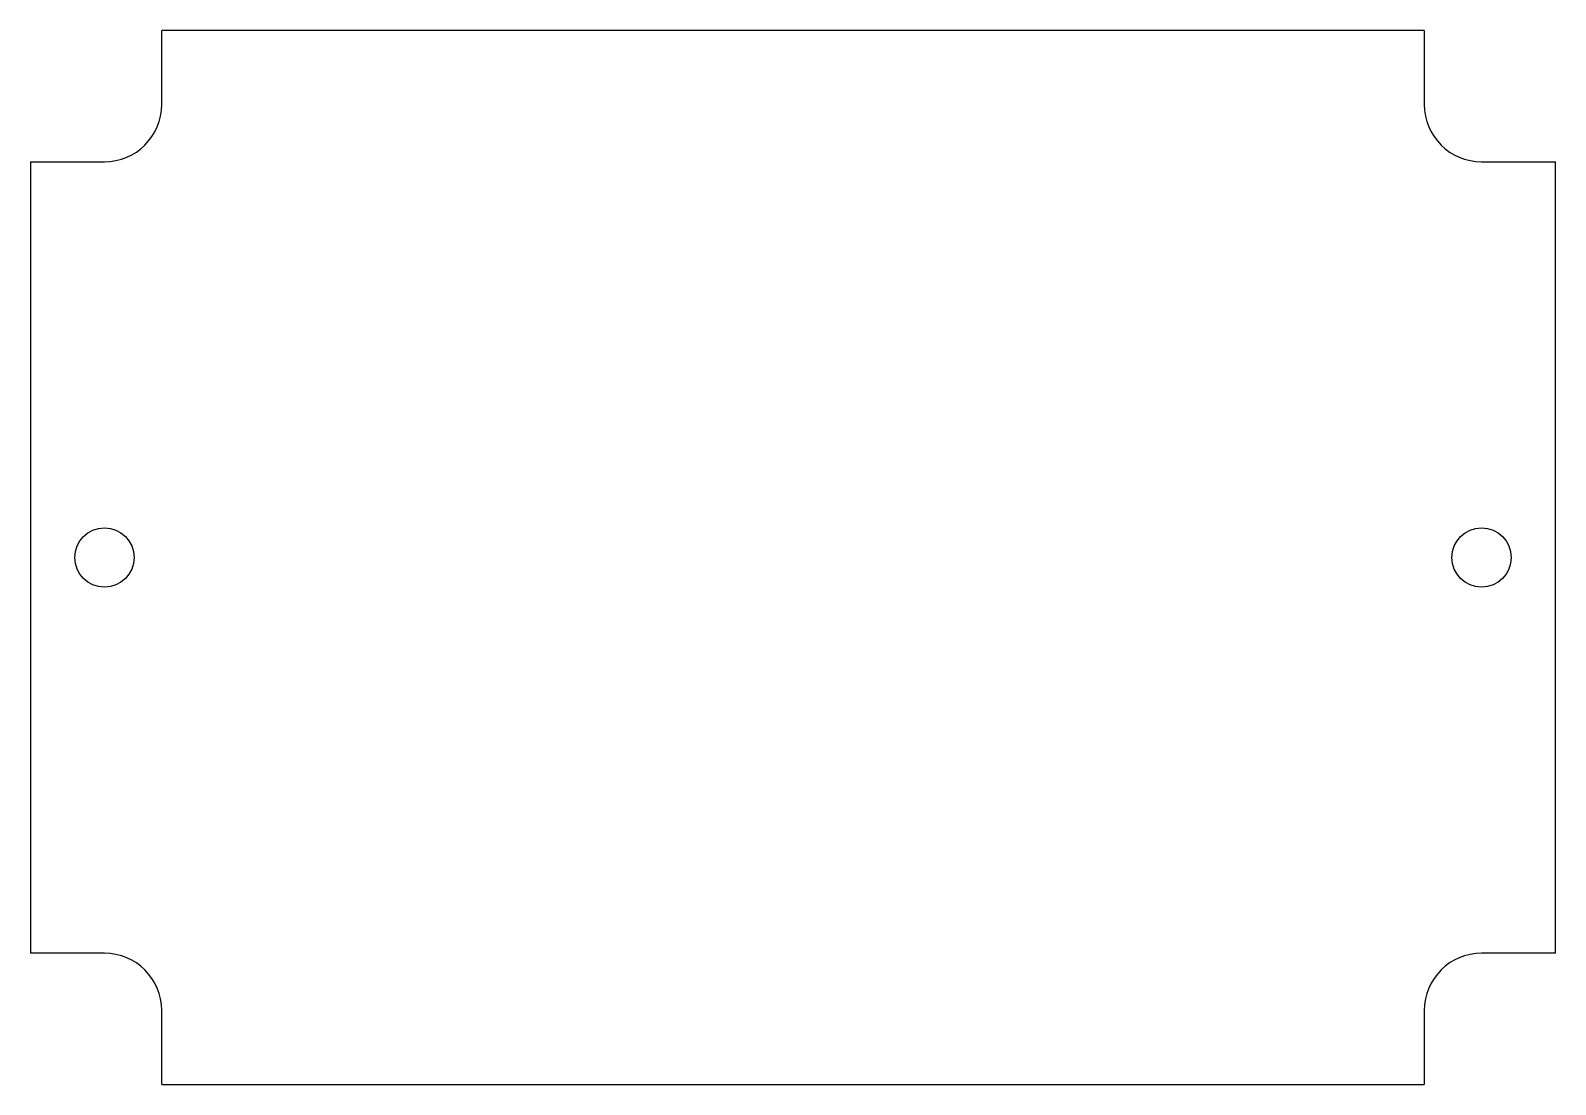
# Model space of a CAD drawing. Header units: inches. Extents: x 160.4 to 242.9, y 2.7 to 59.7.
import ezdxf

# ---------------------------------------------------------------- set-up
doc = ezdxf.new("R2010")
doc.units = ezdxf.units.IN
doc.header["$MEASUREMENT"] = 0

msp = doc.modelspace()

# ---------------------------------------------------------------- linework, layer by layer
for p, q in [((167.502, 55.656, 7), (167.502, 59.656, 7)), ((235.802, 59.656, 7), (167.502, 59.656, 7)), ((235.802, 59.656, 7), (235.802, 55.656, 7)), ((160.402, 52.556, 7), (164.402, 52.556, 7)), ((160.402, 52.556, 7), (160.402, 9.756, 7)), ((238.902, 52.556, 7), (242.902, 52.556, 7)), ((242.902, 9.756, 7), (242.902, 52.556, 7)), ((164.402, 9.756, 7), (160.402, 9.756, 7)), ((242.902, 9.756, 7), (238.902, 9.756, 7)), ((167.502, 2.656, 7), (167.502, 6.656, 7)), ((235.802, 6.656, 7), (235.802, 2.656, 7)), ((167.502, 2.656, 7), (235.802, 2.656, 7))]:
    msp.add_line(p, q)
for centre in [(164.402, 31.156, 7), (238.902, 31.156, 7)]:
    msp.add_circle(centre, 1.6)
for centre, start, end in [((164.402, 55.656, 7), 270, 0), ((238.902, 55.656, 7), 180, 270), ((164.402, 6.656, 7), 0, 90), ((238.902, 6.656, 7), 90, 180)]:
    msp.add_arc(centre, 3.1, start, end)

doc.saveas('drawing.dxf')
